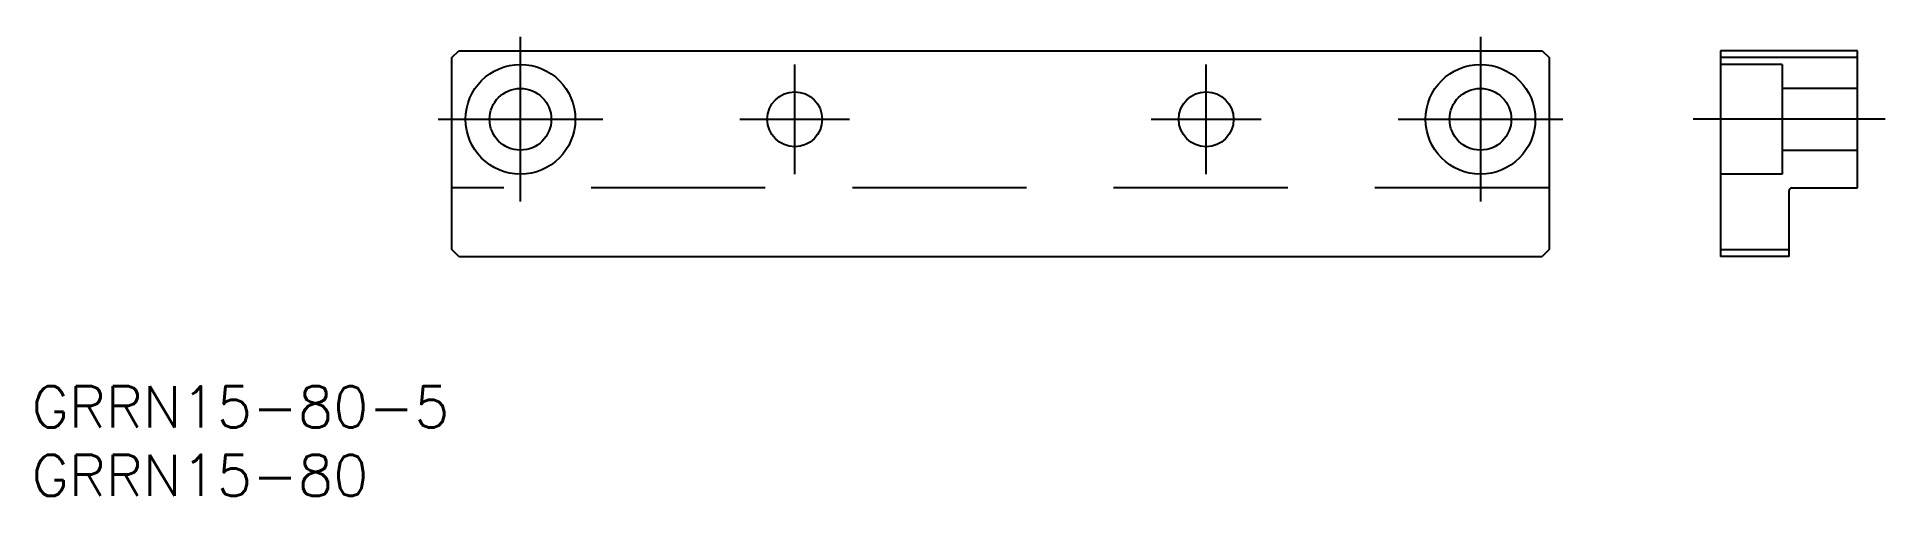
# Model space of a CAD drawing. Extents: x -70 to 64, y -17 to 16.
import ezdxf

# ---------------------------------------------------------------- set-up
doc = ezdxf.new("R2010")
doc.units = 0
doc.linetypes.add('CENTER', pattern=[50.8, 31.75, -6.35, 6.35, -6.35])
doc.linetypes.add('DASHED', pattern=[19.05, 12.7, -6.35])
doc.layers.get('0').update_dxf_attribs({"linetype": 'CONTINUOUS'})
doc.layers.add('CENTER', color=1, linetype='CENTER')
doc.styles.get("Standard").update_dxf_attribs({"font": 'txt.shx', "height": 3, "bigfont": 'bigfont.shx'})

msp = doc.modelspace()

# ---------------------------------------------------------------- linework, layer by layer
at = {"color": 7, "linetype": 'CONTINUOUS'}
for p, q in [((-40, 14.5), (-39.5, 15)), ((-39.5, 15), (39.5, 15)), ((39.5, 15), (40, 14.5)), ((52.5, 15), (52.5, 0)), ((62.5, 15), (52.5, 15)), ((62.5, 5), (62.5, 15)), ((-40, 0.5), (-40, 14.5)), ((40, 14.5), (40, 0.5)), ((62.5, 14.5), (52.5, 14.5)), ((57.5, 0), (57.5, 4.8)), ((57.7, 5), (62.5, 5)), ((-39.5, 0), (-40, 0.5)), ((-39.5, 0), (39.5, 0)), ((40, 0.5), (39.5, 0)), ((52.5, 0.5), (57.5, 0.5)), ((57.5, 0), (52.5, 0))]:
    msp.add_line(p, q, dxfattribs=at)
at = {"color": 3, "linetype": 'DASHED'}
for p, q in [((57, 14), (52.5, 14)), ((57, 14), (57, 6)), ((62.5, 12.25), (57, 12.25)), ((57, 7.75), (62.5, 7.75)), ((57, 6), (52.5, 6)), ((40, 5), (-40, 5))]:
    msp.add_line(p, q, dxfattribs=at)
at = {"color": 7, "linetype": 'CONTINUOUS'}
for centre, radius in [((-35, 10), 4), ((35, 10), 4), ((-35, 10), 2.25), ((35, 10), 2.25), ((-15, 10), 2), ((15, 10), 2)]:
    msp.add_circle(centre, radius, dxfattribs=at)
msp.add_arc((57.7, 4.8), 0.2, 90, 180, dxfattribs=at)
at = {"layer": 'CENTER', "color": 1, "linetype": 'CENTER'}
for p, q in [((-35, 4), (-35, 16)), ((35, 16), (35, 4)), ((-15, 6), (-15, 14)), ((15, 6), (15, 14)), ((-41, 10), (-29, 10)), ((-19, 10), (-11, 10)), ((11, 10), (19, 10)), ((29, 10), (41, 10)), ((64.5, 10), (50.5, 10))]:
    msp.add_line(p, q, dxfattribs=at)

# ---------------------------------------------------------------- texts
at = {"color": 7, "linetype": 'CONTINUOUS'}
for s, p in [('GRRN15-80-5', (-70.64, -12.46)), ('GRRN15-80', (-70.64, -17.46))]:
    msp.add_text(s, height=3, dxfattribs=at).set_placement(p)

doc.saveas('drawing.dxf')
